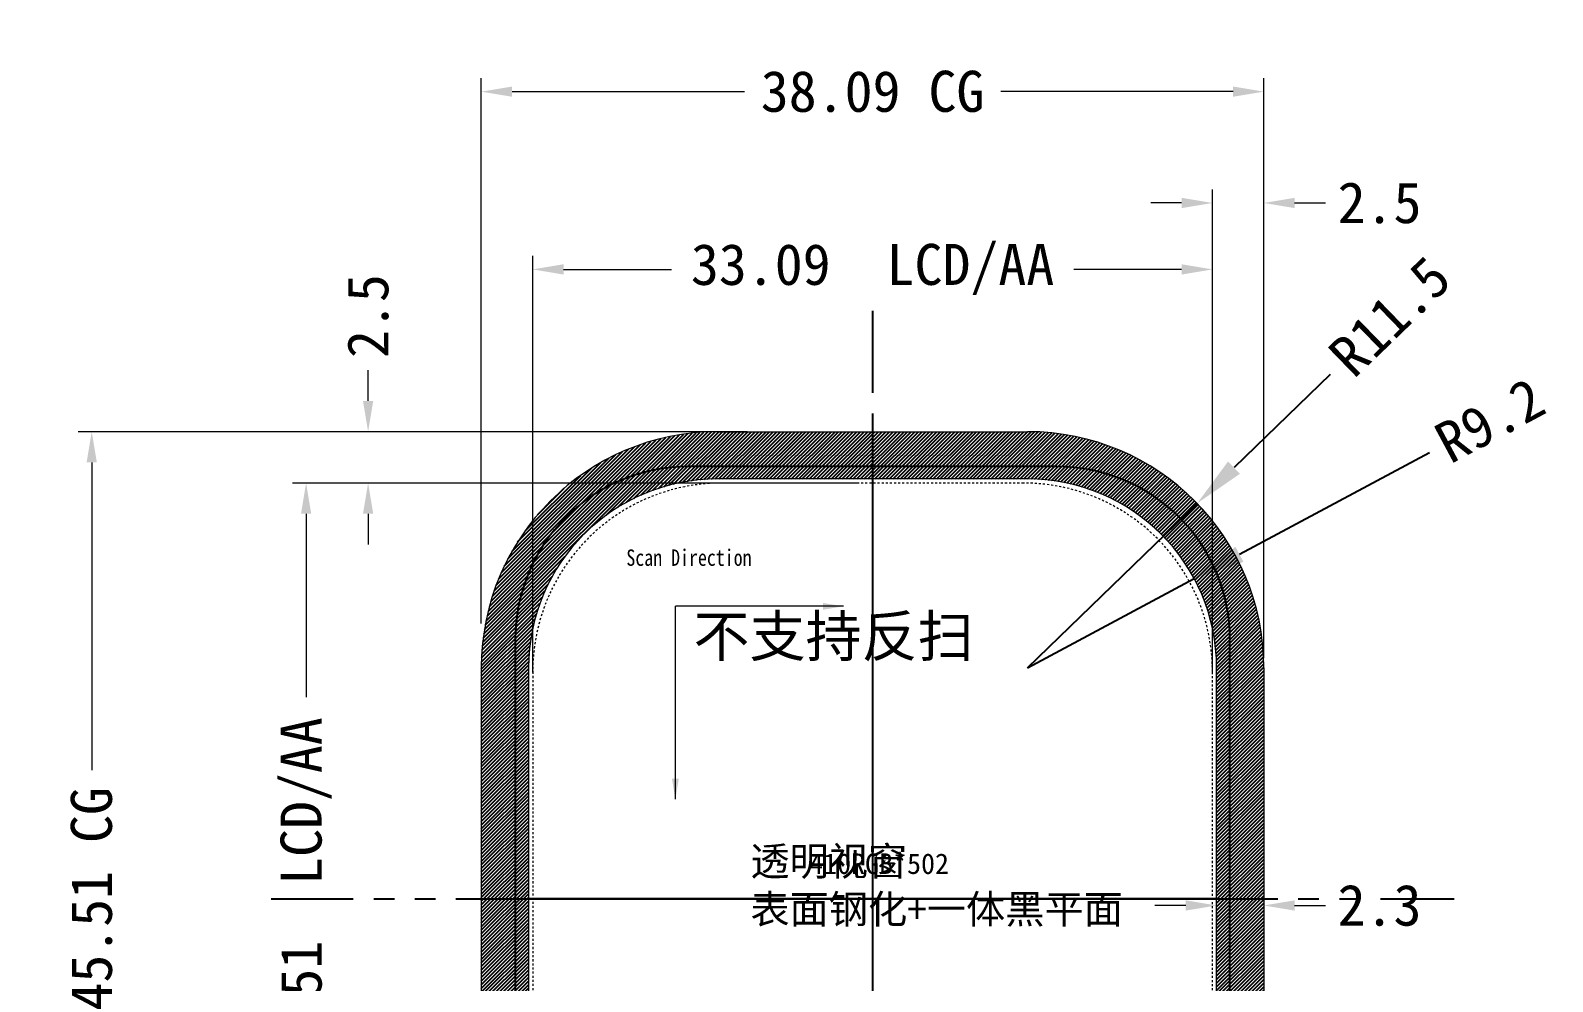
# Model space of a CAD drawing. Header units: inches. Extents: x 1765 to 5217, y -1519 to 441.
# Drawn here: x 4563.5 to 4637.6, y -737.2 to -690.8 of the extents above; entities that cross this region are included whole.
import ezdxf

# ---------------------------------------------------------------- set-up
doc = ezdxf.new("R2010")
doc.units = ezdxf.units.IN
doc.header["$MEASUREMENT"] = 0
doc.linetypes.add('ACISOTGB', pattern=[9, 4, -1, 1, -1, 1, -1])
doc.linetypes.add('DOT', pattern=[0.2, 0.1, -0.1])
doc.layers.add('AA', color=7, linetype='Continuous', lineweight=13)
doc.layers.add('label', color=1, linetype='Continuous', lineweight=13)
doc.layers.add('LENS', color=6, linetype='Continuous')
doc.layers.add('标注', color=3, linetype='Continuous')
doc.styles.add('Arial', font='')
doc.styles.add('Chinese', font='')
doc.styles.add('TITLE', font='arial.ttf')
doc.styles.add('宋', font='', dxfattribs={"height": 2})
doc.styles.add('宋体', font='')
doc.styles.get('Arial').set_extended_font_data('SimSun')
doc.styles.get('Chinese').set_extended_font_data('SimSun')
doc.styles.get('宋').set_extended_font_data('SimSun')
doc.styles.get('宋体').set_extended_font_data('SimSun')
doc.dimstyles.new('ISO-25', dxfattribs={"dimtxt": 2, "dimasz": 2.5, "dimexe": 1.25, "dimexo": 0.625, "dimtad": 0, "dimrnd": 0.005, "dimdsep": 46, "dimtxsty": '宋体', "dimcen": 2.5, "dimclrd": 3, "dimclre": 3, "dimclrt": 3, "dimadec": 0, "dimazin": 0, "dimtfac": 1, "dimtmove": 0, "dimatfit": 3, "dimfxl": 0, "dimarcsym": 0})
doc.dimstyles.new('ISO-25$7', dxfattribs={"dimscale": 0.5, "dimtxt": 2.5, "dimasz": 2, "dimexe": 1.25, "dimexo": 0.625, "dimtad": 0, "dimdsep": 46, "dimtxsty": 'TITLE', "dimcen": 2.5, "dimclrd": 7, "dimclre": 256, "dimclrt": 7, "dimadec": 0, "dimazin": 0, "dimtfac": 1, "dimtmove": 0, "dimatfit": 0, "dimfxl": 0, "dimlwd": 9, "dimlwe": 9, "dimarcsym": 0})
doc.dimstyles.new('YanXiu', dxfattribs={"dimtxt": 2.5, "dimasz": 2.2, "dimexe": 0.66, "dimexo": 0.66, "dimgap": 0.66, "dimtad": 0, "dimdsep": 46, "dimtxsty": 'Chinese', "dimcen": 0, "dimclrd": 119, "dimclre": 119, "dimclrt": 42, "dimazin": 2, "dimtfac": 1, "dimtofl": 0, "dimtmove": 0, "dimatfit": 3, "dimfxl": 0, "dimlwd": 5, "dimlwe": 5, "dimarcsym": 0})

# ---------------------------------------------------------------- blocks, each defined once
blk = doc.blocks.new('*D83')
at = {"layer": 'Defpoints', "color": 0, "transparency": 16777216}
for p in [(4596.944, -710.374), (4566.479, -755.884), (4596.944, -755.884)]:
    blk.add_point(p, dxfattribs=at)
at = {"layer": '标注', "color": 3, "lineweight": 5, "transparency": 16777216}
for p, q in [((4596.284, -710.374), (4565.819, -710.374)), ((4566.479, -711.874), (4566.479, -726.858)), ((4566.479, -754.384), (4566.479, -739.4)), ((4596.284, -755.884), (4565.819, -755.884))]:
    blk.add_line(p, q, dxfattribs=at)
at = {"layer": '标注', "color": 3, "transparency": 16777216}
for points in [[(4566.229, -711.874), (4566.729, -711.874), (4566.479, -710.374)], [(4566.229, -754.384), (4566.729, -754.384), (4566.479, -755.884)]]:
    blk.add_solid(points, dxfattribs=at)
at = {"layer": '标注', "color": 3, "transparency": 16777216, "insert": (4566.479, -733.129), "char_height": 2, "attachment_point": 5, "rotation": 90, "style": '宋'}
blk.add_mtext('45.51 CG', dxfattribs=at)
blk = doc.blocks.new('*D82')
at = {"layer": 'Defpoints', "color": 0, "transparency": 16777216}
for p in [(4623.534, -693.81), (4585.444, -720.374), (4623.534, -720.374)]:
    blk.add_point(p, dxfattribs=at)
at = {"layer": '标注', "color": 3, "lineweight": 5, "transparency": 16777216}
for p, q in [((4585.444, -719.714), (4585.444, -693.15)), ((4623.534, -719.714), (4623.534, -693.15)), ((4586.944, -693.81), (4598.252, -693.81)), ((4622.034, -693.81), (4610.727, -693.81))]:
    blk.add_line(p, q, dxfattribs=at)
at = {"layer": '标注', "color": 3, "transparency": 16777216}
for points in [[(4586.944, -693.56), (4586.944, -694.06), (4585.444, -693.81)], [(4622.034, -693.56), (4622.034, -694.06), (4623.534, -693.81)]]:
    blk.add_solid(points, dxfattribs=at)
at = {"layer": '标注', "color": 3, "transparency": 16777216, "insert": (4604.489, -693.81), "char_height": 2, "attachment_point": 5, "style": '宋'}
blk.add_mtext('38.09 CG', dxfattribs=at)
blk = doc.blocks.new('*D84')
at = {"layer": 'Defpoints', "color": 0, "transparency": 16777216}
for p in [(4621.234, -733.129), (4623.534, -733.129), (4623.534, -733.452)]:
    blk.add_point(p, dxfattribs=at)
at = {"layer": '标注', "color": 3, "lineweight": 5, "transparency": 16777216}
for p, q in [((4619.734, -733.452), (4618.234, -733.452)), ((4625.034, -733.452), (4626.534, -733.452)), ((4621.234, -733.789), (4621.234, -734.112)), ((4623.534, -733.789), (4623.534, -734.112))]:
    blk.add_line(p, q, dxfattribs=at)
at = {"layer": '标注', "color": 3, "transparency": 16777216}
for points in [[(4619.734, -733.202), (4619.734, -733.702), (4621.234, -733.452)], [(4625.034, -733.202), (4625.034, -733.702), (4623.534, -733.452)]]:
    blk.add_solid(points, dxfattribs=at)
at = {"layer": '标注', "color": 3, "transparency": 16777216, "insert": (4629.167, -733.452), "char_height": 2, "attachment_point": 5, "style": '宋'}
blk.add_mtext('2.3', dxfattribs=at)
blk = doc.blocks.new('*D85')
at = {"color": 3, "lineweight": -2, "transparency": 16777216}
for p, q in [((4631.595, -711.399), (4622.348, -716.351)), ((4612.034, -721.874), (4620.145, -717.531))]:
    blk.add_line(p, q, dxfattribs=at)
at = {"color": 3, "transparency": 16777216}
blk.add_solid([(4622.152, -715.983), (4622.545, -716.718), (4620.145, -717.531)], dxfattribs=at)
at = {"layer": 'Defpoints', "color": 0, "transparency": 16777216}
for p in [(4620.145, -717.531), (4612.034, -721.874)]:
    blk.add_point(p, dxfattribs=at)
at = {"color": 3, "transparency": 16777216, "insert": (4634.536, -709.824), "char_height": 2, "attachment_point": 5, "rotation": 28.17131, "style": '宋体'}
blk.add_mtext('R9.2', dxfattribs=at)
blk = doc.blocks.new('*D86')
at = {"color": 3, "lineweight": -2, "transparency": 16777216}
for p, q in [((4626.762, -707.583), (4622.082, -712.125)), ((4612.034, -721.874), (4620.287, -713.866))]:
    blk.add_line(p, q, dxfattribs=at)
at = {"color": 3, "transparency": 16777216}
blk.add_solid([(4621.791, -711.826), (4622.372, -712.424), (4620.287, -713.866)], dxfattribs=at)
at = {"layer": 'Defpoints', "color": 0, "transparency": 16777216}
for p in [(4620.287, -713.866), (4612.034, -721.874)]:
    blk.add_point(p, dxfattribs=at)
at = {"color": 3, "transparency": 16777216, "insert": (4629.666, -704.765), "char_height": 2, "attachment_point": 5, "rotation": 44.13891, "style": '宋体'}
blk.add_mtext('R11.5', dxfattribs=at)
blk = doc.blocks.new('*D87')
at = {"layer": 'Defpoints', "color": 0, "transparency": 16777216}
for p in [(4621.033, -702.469), (4587.946, -722.762), (4621.033, -722.762)]:
    blk.add_point(p, dxfattribs=at)
at = {"layer": '标注', "color": 3, "lineweight": 5, "transparency": 16777216}
for p, q in [((4587.946, -722.102), (4587.946, -701.809)), ((4621.033, -722.102), (4621.033, -701.809)), ((4589.446, -702.469), (4594.696, -702.469)), ((4619.533, -702.469), (4614.283, -702.469))]:
    blk.add_line(p, q, dxfattribs=at)
at = {"layer": '标注', "color": 3, "transparency": 16777216}
for points in [[(4589.446, -702.219), (4589.446, -702.719), (4587.946, -702.469)], [(4619.533, -702.219), (4619.533, -702.719), (4621.033, -702.469)]]:
    blk.add_solid(points, dxfattribs=at)
at = {"layer": '标注', "color": 3, "transparency": 16777216, "insert": (4604.489, -702.469), "char_height": 2, "attachment_point": 5, "style": '宋'}
blk.add_mtext('33.09  LCD/AA', dxfattribs=at)
blk = doc.blocks.new('*D88')
at = {"layer": 'Defpoints', "color": 0, "transparency": 16777216}
for p in [(4576.914, -712.874), (4604.489, -712.874), (4604.489, -753.385)]:
    blk.add_point(p, dxfattribs=at)
at = {"layer": '标注', "color": 3, "lineweight": 5, "transparency": 16777216}
for p, q in [((4603.829, -712.874), (4576.254, -712.874)), ((4576.914, -714.374), (4576.914, -723.303)), ((4576.914, -751.885), (4576.914, -742.956)), ((4603.829, -753.385), (4576.254, -753.385))]:
    blk.add_line(p, q, dxfattribs=at)
at = {"layer": '标注', "color": 3, "transparency": 16777216}
for points in [[(4576.664, -714.374), (4577.164, -714.374), (4576.914, -712.874)], [(4576.664, -751.885), (4577.164, -751.885), (4576.914, -753.385)]]:
    blk.add_solid(points, dxfattribs=at)
at = {"layer": '标注', "color": 3, "transparency": 16777216, "insert": (4576.914, -733.129), "char_height": 2, "attachment_point": 5, "rotation": 90, "style": '宋'}
blk.add_mtext('40.51  LCD/AA', dxfattribs=at)
blk = doc.blocks.new('*D89')
at = {"layer": 'Defpoints', "color": 0, "transparency": 16777216}
for p in [(4579.933, -710.374), (4599.052, -710.374), (4599.052, -712.874)]:
    blk.add_point(p, dxfattribs=at)
at = {"layer": '标注', "color": 3, "lineweight": 5, "transparency": 16777216}
for p, q in [((4579.933, -708.874), (4579.933, -707.374)), ((4598.392, -710.374), (4579.273, -710.374)), ((4598.392, -712.874), (4579.273, -712.874)), ((4579.933, -714.374), (4579.933, -715.874))]:
    blk.add_line(p, q, dxfattribs=at)
at = {"layer": '标注', "color": 3, "transparency": 16777216}
for points in [[(4579.683, -708.874), (4580.183, -708.874), (4579.933, -710.374)], [(4579.683, -714.374), (4580.183, -714.374), (4579.933, -712.874)]]:
    blk.add_solid(points, dxfattribs=at)
at = {"layer": '标注', "color": 3, "transparency": 16777216, "insert": (4579.933, -704.742), "char_height": 2, "attachment_point": 5, "rotation": 90, "style": '宋'}
blk.add_mtext('2.5', dxfattribs=at)
blk = doc.blocks.new('*D90')
at = {"layer": 'Defpoints', "color": 0, "transparency": 16777216}
for p in [(4623.534, -699.233), (4621.033, -722.069), (4623.534, -722.069)]:
    blk.add_point(p, dxfattribs=at)
at = {"layer": '标注', "color": 3, "lineweight": 5, "transparency": 16777216}
for p, q in [((4621.033, -721.409), (4621.033, -698.573)), ((4623.534, -721.409), (4623.534, -698.573)), ((4619.533, -699.233), (4618.033, -699.233)), ((4625.034, -699.233), (4626.534, -699.233))]:
    blk.add_line(p, q, dxfattribs=at)
at = {"layer": '标注', "color": 3, "transparency": 16777216}
for points in [[(4619.533, -698.983), (4619.533, -699.483), (4621.033, -699.233)], [(4625.034, -698.983), (4625.034, -699.483), (4623.534, -699.233)]]:
    blk.add_solid(points, dxfattribs=at)
at = {"layer": '标注', "color": 3, "transparency": 16777216, "insert": (4629.167, -699.233), "char_height": 2, "attachment_point": 5, "style": '宋'}
blk.add_mtext('2.5', dxfattribs=at)

msp = doc.modelspace()

# ---------------------------------------------------------------- hatches: boundary and pattern name
h = msp.add_hatch()
h.set_pattern_fill('ANSI31', color=256)
h.set_pattern_definition([(45, (2540.09216, -76.5678), (-0.088388348, 0.088388348), [])])
h.paths.add_polyline_path([(4612.034, -710.374), (4604.489, -710.374), (4604.489, -712.674), (4612.034, -712.674, -0.414214), (4621.234, -721.874), (4621.234, -744.384, -0.414214), (4612.034, -753.584), (4604.489, -753.584), (4604.489, -753.585), (4604.489, -755.884), (4612.034, -755.884, 0.414214), (4623.534, -744.384), (4623.534, -721.874, 0.414214)])
h.paths.add_polyline_path([(4604.489, -710.374), (4596.944, -710.374, 0.414214), (4585.444, -721.874), (4585.444, -744.384, 0.414214), (4596.944, -755.884), (4604.489, -755.884), (4604.489, -753.584), (4596.944, -753.584, -0.414214), (4587.744, -744.384), (4587.744, -721.874, -0.414214), (4596.944, -712.674), (4604.489, -712.674), (4604.489, -712.674)])

# ---------------------------------------------------------------- linework, layer by layer
at = {"color": 1, "linetype": 'ACISOTGB'}
for p, q in [((4604.489, -704.481), (4604.489, -763.784)), ((4575.211, -733.129), (4632.804, -733.129))]:
    msp.add_line(p, q, dxfattribs=at)
at = {"color": 3, "lineweight": 0}
for p, q in [((4596.944, -710.374), (4612.034, -710.374)), ((4585.444, -721.874), (4585.444, -744.384)), ((4623.534, -721.874), (4623.534, -744.384))]:
    msp.add_line(p, q, dxfattribs=at)
for p, q in [((4604.489, -710.374), (4604.489, -755.884)), ((4604.489, -712.674), (4604.489, -753.584))]:
    msp.add_line(p, q)
at = {"color": 1}
for p, q in [((4604.489, -712.724), (4604.489, -753.535)), ((4621.183, -733.129), (4587.796, -733.129))]:
    msp.add_line(p, q, dxfattribs=at)
msp.add_lwpolyline([(4587.096, -720.494), (4587.096, -746.209, 0.414214), (4596.096, -755.209), (4612.883, -755.209, 0.414214), (4621.883, -746.209), (4621.883, -720.494, 0.414214), (4613.463, -712.074), (4595.516, -712.074, 0.414214)], format="xyb", close=True)
at = {"color": 1, "linetype": 'Continuous'}
for points in [[(4604.489, -712.674), (4604.489, -753.585)], [(4587.746, -733.129), (4621.233, -733.129)]]:
    msp.add_lwpolyline(points, dxfattribs=at)
at = {"color": 3, "lineweight": 0}
for centre, start, end in [((4596.944, -721.874), 90, 180), ((4612.034, -721.874), 0, 90)]:
    msp.add_arc(centre, 11.5, start, end, dxfattribs=at)
at = {"layer": 'AA', "color": 5}
for p, q in [((4612.034, -712.674), (4596.944, -712.674)), ((4587.744, -721.874), (4587.744, -744.384)), ((4621.234, -744.384), (4621.234, -721.874))]:
    msp.add_line(p, q, dxfattribs=at)
at = {"layer": 'AA', "color": 1, "linetype": 'DOT'}
msp.add_lwpolyline([(4621.033, -722.074, 0.414214), (4611.833, -712.874), (4597.146, -712.874, 0.414214), (4587.946, -722.074), (4587.946, -744.185, 0.414214), (4597.146, -753.385), (4611.833, -753.385, 0.414214), (4621.033, -744.185)], format="xyb", close=True, dxfattribs=at)
at = {"layer": 'AA', "color": 5}
for centre, start, end in [((4596.944, -721.874), 90, 180), ((4612.034, -721.874), 0, 90)]:
    msp.add_arc(centre, 9.2, start, end, dxfattribs=at)

# ---------------------------------------------------------------- texts
at = {"attachment_point": 1}
for s, insert, char_height, width in [('{\\fSimSun|b0|i0|c134|p2;不支持反扫}', (4595.77, -719.333), 2, 14.94685), ('410RGB*502', (4601.405, -730.918), 1, 7.93549), ('410RGB*502', (4601.405, -730.918), 1, 7.93549)]:
    msp.add_mtext(s, dxfattribs=dict(at, insert=insert, char_height=char_height, width=width))
at = {"layer": 'label', "color": 1, "linetype": 'Continuous', "lineweight": 13, "width": 0.8}
msp.add_text('Scan Direction', height=0.8, dxfattribs=at).set_placement((4592.504, -716.909))
at = {"layer": 'LENS', "insert": (4598.539, -730.597), "char_height": 1.4, "width": 29.28336, "attachment_point": 1, "style": 'Arial'}
msp.add_mtext('透明视窗\\P{\\C1;表面钢化+一体黑平面}', dxfattribs=at)

# ---------------------------------------------------------------- dimensions: what is measured, and where the dimension line sits
for mpoint, picture, middle in [((4620.287, -713.866), '*D86', (4629.666, -704.765)), ((4620.145, -717.531), '*D85', (4634.536, -709.824))]:
    dim = msp.add_radius_dim(center=(4612.034, -721.874), mpoint=mpoint, dimstyle='ISO-25', override={"dimfxl": 1.25})
    dim.commit()
    dim.dimension.update_dxf_attribs({"geometry": picture, "text_midpoint": middle, "dimtype": 164})
at = {"layer": '标注'}
for base, p1, p2, text, picture, middle in [((4623.534, -693.81), (4585.444, -720.374), (4623.534, -720.374), '<> CG', '*D82', (4604.489, -693.81)), ((4621.033, -702.469), (4587.946, -722.762), (4621.033, -722.762), '<>  LCD/AA', '*D87', (4604.489, -702.469))]:
    dim = msp.add_linear_dim(base=base, p1=p1, p2=p2, text=text, dimstyle='YanXiu', override={"dimasz": 1.5, "dimtxsty": '宋', "dimclrd": 3, "dimclre": 3, "dimclrt": 3}, dxfattribs=at)
    dim.commit()
    dim.dimension.update_dxf_attribs({"geometry": picture, "text_midpoint": middle})
for base, p1, p2, picture, middle in [((4623.534, -699.233), (4621.033, -722.069), (4623.534, -722.069), '*D90', (4629.167, -699.233)), ((4623.534, -733.452), (4621.234, -733.129), (4623.534, -733.129), '*D84', (4629.167, -733.452))]:
    dim = msp.add_linear_dim(base=base, p1=p1, p2=p2, dimstyle='YanXiu', override={"dimasz": 1.5, "dimtxsty": '宋', "dimclrd": 3, "dimclre": 3, "dimclrt": 3}, dxfattribs=at)
    dim.commit()
    dim.dimension.update_dxf_attribs({"geometry": picture, "text_midpoint": middle})
dim = msp.add_linear_dim(base=(4579.933, -710.374), p1=(4599.052, -712.874), p2=(4599.052, -710.374), angle=90, dimstyle='YanXiu', override={"dimasz": 1.5, "dimtxsty": '宋', "dimclrd": 3, "dimclre": 3, "dimclrt": 3}, dxfattribs=at)
dim.commit()
dim.dimension.update_dxf_attribs({"geometry": '*D89', "text_midpoint": (4579.933, -704.742)})
for base, p1, p2, text, picture, middle in [((4566.479, -755.884), (4596.944, -710.374), (4596.944, -755.884), '<> CG', '*D83', (4566.479, -733.129)), ((4576.914, -712.874), (4604.489, -753.385), (4604.489, -712.874), '<>  LCD/AA', '*D88', (4576.914, -733.129))]:
    dim = msp.add_linear_dim(base=base, p1=p1, p2=p2, angle=90, text=text, dimstyle='YanXiu', override={"dimasz": 1.5, "dimtxsty": '宋', "dimclrd": 3, "dimclre": 3, "dimclrt": 3}, dxfattribs=at)
    dim.commit()
    dim.dimension.update_dxf_attribs({"geometry": picture, "text_midpoint": middle})

# ---------------------------------------------------------------- leaders
for points in [[(4594.889, -728.282), (4594.889, -718.881)], [(4603.076, -718.881), (4594.889, -718.881)]]:
    msp.add_leader(points, dimstyle='ISO-25$7', override={"dimgap": 0.625, "dimtad": 0, "dimarcsym": 1})

doc.saveas('drawing.dxf')
